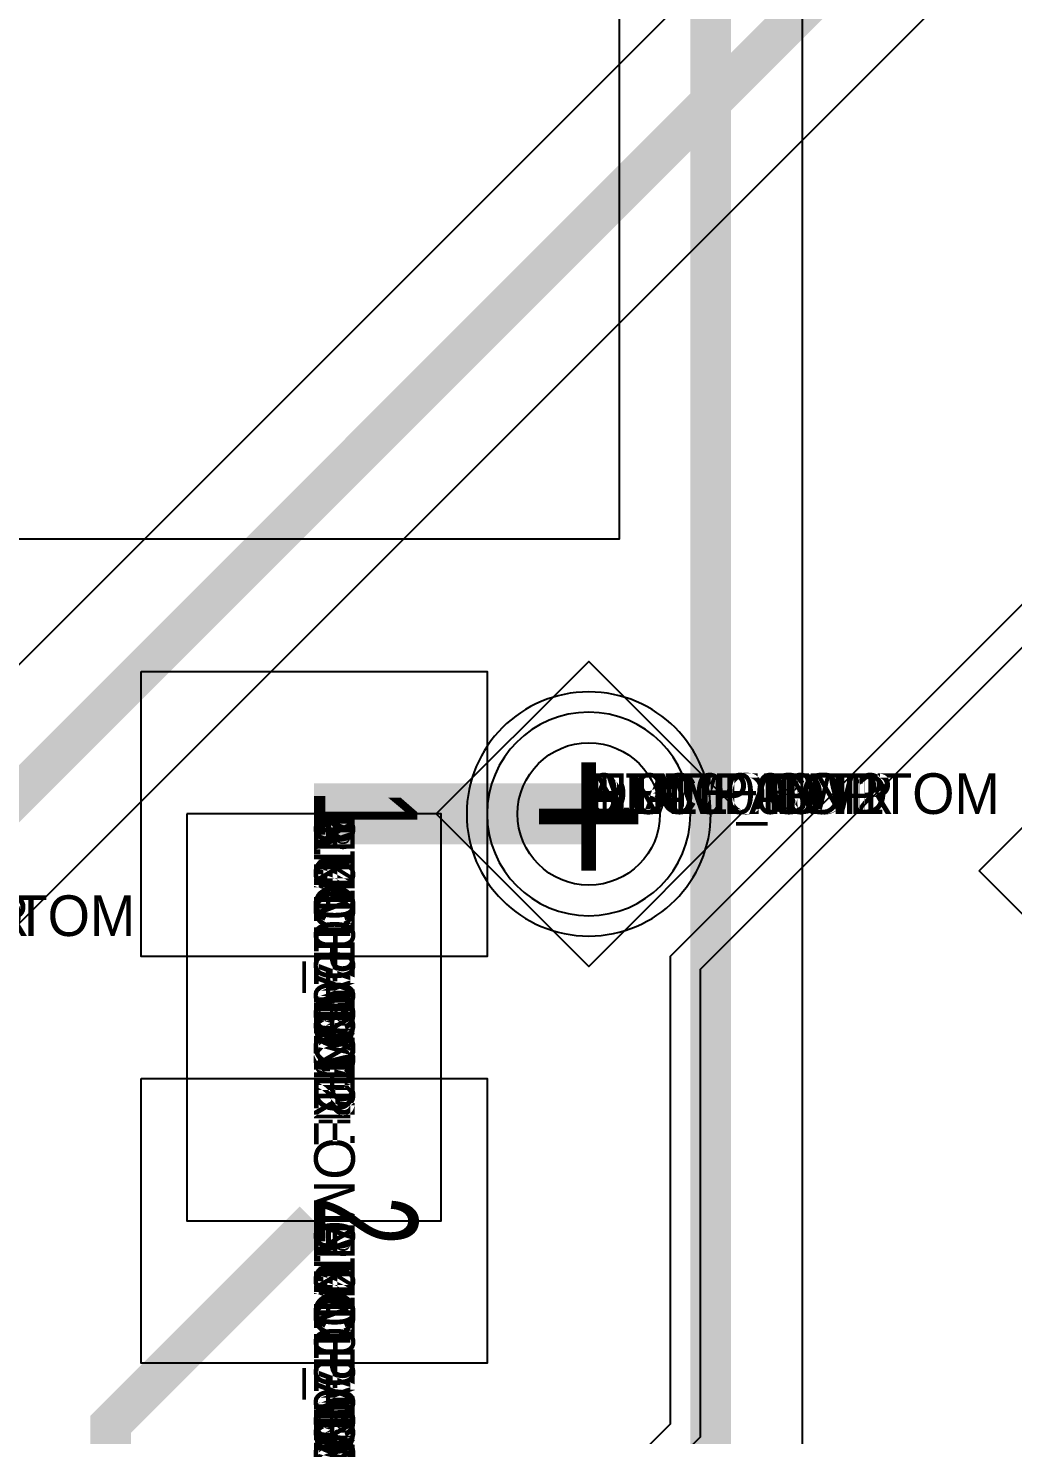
# Model space of a CAD drawing. Extents: x 0 to 323, y 0 to 320.
# Drawn here: x 101.79 to 106.63, y 86.35 to 93.26 of the extents above; entities that cross this region are included whole.
import ezdxf
from ezdxf.enums import TextEntityAlignment as Align

# ---------------------------------------------------------------- set-up
doc = ezdxf.new("R2010")
doc.units = 0
doc.header["$MEASUREMENT"] = 0
doc.layers.get('0').update_dxf_attribs({"linetype": 'CONTINUOUS'})
for name, color, linetype in [('CDN_FIGURES', 7, 'CONTINUOUS'), ('ETCH_BOTTOM', 7, 'CONTINUOUS'), ('ETCH_GND', 3, 'CONTINUOUS'), ('ETCH_INT1', 4, 'CONTINUOUS'), ('ETCH_INT2', 5, 'CONTINUOUS'), ('ETCH_PWR', 6, 'CONTINUOUS'), ('ETCH_TOP', 2, 'CONTINUOUS'), ('MANUFACTURING_NCLEGEND-1-6', 8, 'CONTINUOUS'), ('PACKAGE_GEOMETRY_ASSEMBLY_TOP', 11, 'CONTINUOUS'), ('PACKAGE_GEOMETRY_PIN_NUMBER', 9, 'CONTINUOUS')]:
    doc.layers.add(name, color=color, linetype=linetype)

# ---------------------------------------------------------------- blocks, each defined once
blk = doc.blocks.new('PAD_INFO')
for tag in ['SHAPE_TYPE', 'PAD_HEIGHT', 'PAD_LAYER', 'PAD_TYPE', 'PAD_WIDTH']:
    blk.add_attdef(tag, (0, 0), '', height=0.2)
at = {"flags": 2}
blk.add_attdef('CDN_TYPE', (0, 0), '', height=0.2, dxfattribs=at)
blk = doc.blocks.new('DRILL_INFO')
at = {"flags": 2}
blk.add_attdef('CDN_TYPE', (0, 0), '', height=0.2, dxfattribs=at)
for tag in ['FSHAPE', 'FCHAR', 'DRILL_HEIGHT', 'DIAMETER', 'PLATED', 'DRILL_WIDTH']:
    blk.add_attdef(tag, (0, 0), '', height=0.2)
blk = doc.blocks.new('VIA0700X0300')
at = {"layer": 'ETCH_BOTTOM'}
blk.add_circle((0, 0), 0.35, dxfattribs=at)
at = {"layer": 'ETCH_GND'}
blk.add_circle((0, 0), 0.35, dxfattribs=at)
at = {"layer": 'ETCH_INT1'}
blk.add_circle((0, 0), 0.35, dxfattribs=at)
at = {"layer": 'ETCH_INT2'}
blk.add_circle((0, 0), 0.35, dxfattribs=at)
at = {"layer": 'ETCH_PWR'}
blk.add_circle((0, 0), 0.35, dxfattribs=at)
at = {"layer": 'ETCH_TOP'}
blk.add_circle((0, 0), 0.35, dxfattribs=at)
ref = blk.add_blockref('PAD_INFO', (0, 0))
ref.add_attrib('PAD_LAYER', 'ETCH_TOP', (0, 0), dxfattribs={"height": 0.2})
ref.add_attrib('SHAPE_TYPE', 'NULL', (0, 0), dxfattribs={"height": 0.2})
ref.add_attrib('PAD_TYPE', 'ANTIPAD', (0, 0), dxfattribs={"height": 0.2})
ref.add_attrib('PAD_WIDTH', '0.000000', (0, 0), dxfattribs={"height": 0.2})
ref.add_attrib('PAD_HEIGHT', '0.000000', (0, 0), dxfattribs={"height": 0.2})
ref = blk.add_blockref('PAD_INFO', (0, 0))
ref.add_attrib('PAD_LAYER', 'ETCH_GND', (0, 0), dxfattribs={"height": 0.2})
ref.add_attrib('SHAPE_TYPE', 'NULL', (0, 0), dxfattribs={"height": 0.2})
ref.add_attrib('PAD_TYPE', 'ANTIPAD', (0, 0), dxfattribs={"height": 0.2})
ref.add_attrib('PAD_WIDTH', '0.000000', (0, 0), dxfattribs={"height": 0.2})
ref.add_attrib('PAD_HEIGHT', '0.000000', (0, 0), dxfattribs={"height": 0.2})
ref = blk.add_blockref('PAD_INFO', (0, 0))
ref.add_attrib('PAD_LAYER', 'ETCH_INT1', (0, 0), dxfattribs={"height": 0.2})
ref.add_attrib('SHAPE_TYPE', 'NULL', (0, 0), dxfattribs={"height": 0.2})
ref.add_attrib('PAD_TYPE', 'ANTIPAD', (0, 0), dxfattribs={"height": 0.2})
ref.add_attrib('PAD_WIDTH', '0.000000', (0, 0), dxfattribs={"height": 0.2})
ref.add_attrib('PAD_HEIGHT', '0.000000', (0, 0), dxfattribs={"height": 0.2})
ref = blk.add_blockref('PAD_INFO', (0, 0))
ref.add_attrib('PAD_LAYER', 'ETCH_INT2', (0, 0), dxfattribs={"height": 0.2})
ref.add_attrib('SHAPE_TYPE', 'NULL', (0, 0), dxfattribs={"height": 0.2})
ref.add_attrib('PAD_TYPE', 'ANTIPAD', (0, 0), dxfattribs={"height": 0.2})
ref.add_attrib('PAD_WIDTH', '0.000000', (0, 0), dxfattribs={"height": 0.2})
ref.add_attrib('PAD_HEIGHT', '0.000000', (0, 0), dxfattribs={"height": 0.2})
ref = blk.add_blockref('PAD_INFO', (0, 0))
ref.add_attrib('PAD_LAYER', 'ETCH_PWR', (0, 0), dxfattribs={"height": 0.2})
ref.add_attrib('SHAPE_TYPE', 'NULL', (0, 0), dxfattribs={"height": 0.2})
ref.add_attrib('PAD_TYPE', 'ANTIPAD', (0, 0), dxfattribs={"height": 0.2})
ref.add_attrib('PAD_WIDTH', '0.000000', (0, 0), dxfattribs={"height": 0.2})
ref.add_attrib('PAD_HEIGHT', '0.000000', (0, 0), dxfattribs={"height": 0.2})
ref = blk.add_blockref('PAD_INFO', (0, 0))
ref.add_attrib('PAD_LAYER', 'ETCH_BOTTOM', (0, 0), dxfattribs={"height": 0.2})
ref.add_attrib('SHAPE_TYPE', 'NULL', (0, 0), dxfattribs={"height": 0.2})
ref.add_attrib('PAD_TYPE', 'ANTIPAD', (0, 0), dxfattribs={"height": 0.2})
ref.add_attrib('PAD_WIDTH', '0.000000', (0, 0), dxfattribs={"height": 0.2})
ref.add_attrib('PAD_HEIGHT', '0.000000', (0, 0), dxfattribs={"height": 0.2})
ref = blk.add_blockref('PAD_INFO', (0, 0))
ref.add_attrib('PAD_LAYER', 'ETCH_TOP', (0, 0), dxfattribs={"height": 0.2})
ref.add_attrib('SHAPE_TYPE', 'NULL', (0, 0), dxfattribs={"height": 0.2})
ref.add_attrib('PAD_TYPE', 'THERMAL', (0, 0), dxfattribs={"height": 0.2})
ref.add_attrib('PAD_WIDTH', '0.000000', (0, 0), dxfattribs={"height": 0.2})
ref.add_attrib('PAD_HEIGHT', '0.000000', (0, 0), dxfattribs={"height": 0.2})
ref = blk.add_blockref('PAD_INFO', (0, 0))
ref.add_attrib('PAD_LAYER', 'ETCH_GND', (0, 0), dxfattribs={"height": 0.2})
ref.add_attrib('SHAPE_TYPE', 'NULL', (0, 0), dxfattribs={"height": 0.2})
ref.add_attrib('PAD_TYPE', 'THERMAL', (0, 0), dxfattribs={"height": 0.2})
ref.add_attrib('PAD_WIDTH', '0.000000', (0, 0), dxfattribs={"height": 0.2})
ref.add_attrib('PAD_HEIGHT', '0.000000', (0, 0), dxfattribs={"height": 0.2})
ref = blk.add_blockref('PAD_INFO', (0, 0))
ref.add_attrib('PAD_LAYER', 'ETCH_INT1', (0, 0), dxfattribs={"height": 0.2})
ref.add_attrib('SHAPE_TYPE', 'NULL', (0, 0), dxfattribs={"height": 0.2})
ref.add_attrib('PAD_TYPE', 'THERMAL', (0, 0), dxfattribs={"height": 0.2})
ref.add_attrib('PAD_WIDTH', '0.000000', (0, 0), dxfattribs={"height": 0.2})
ref.add_attrib('PAD_HEIGHT', '0.000000', (0, 0), dxfattribs={"height": 0.2})
ref = blk.add_blockref('PAD_INFO', (0, 0))
ref.add_attrib('PAD_LAYER', 'ETCH_INT2', (0, 0), dxfattribs={"height": 0.2})
ref.add_attrib('SHAPE_TYPE', 'NULL', (0, 0), dxfattribs={"height": 0.2})
ref.add_attrib('PAD_TYPE', 'THERMAL', (0, 0), dxfattribs={"height": 0.2})
ref.add_attrib('PAD_WIDTH', '0.000000', (0, 0), dxfattribs={"height": 0.2})
ref.add_attrib('PAD_HEIGHT', '0.000000', (0, 0), dxfattribs={"height": 0.2})
ref = blk.add_blockref('PAD_INFO', (0, 0))
ref.add_attrib('PAD_LAYER', 'ETCH_PWR', (0, 0), dxfattribs={"height": 0.2})
ref.add_attrib('SHAPE_TYPE', 'NULL', (0, 0), dxfattribs={"height": 0.2})
ref.add_attrib('PAD_TYPE', 'THERMAL', (0, 0), dxfattribs={"height": 0.2})
ref.add_attrib('PAD_WIDTH', '0.000000', (0, 0), dxfattribs={"height": 0.2})
ref.add_attrib('PAD_HEIGHT', '0.000000', (0, 0), dxfattribs={"height": 0.2})
ref = blk.add_blockref('PAD_INFO', (0, 0))
ref.add_attrib('PAD_LAYER', 'ETCH_BOTTOM', (0, 0), dxfattribs={"height": 0.2})
ref.add_attrib('SHAPE_TYPE', 'NULL', (0, 0), dxfattribs={"height": 0.2})
ref.add_attrib('PAD_TYPE', 'THERMAL', (0, 0), dxfattribs={"height": 0.2})
ref.add_attrib('PAD_WIDTH', '0.000000', (0, 0), dxfattribs={"height": 0.2})
ref.add_attrib('PAD_HEIGHT', '0.000000', (0, 0), dxfattribs={"height": 0.2})
ref = blk.add_blockref('PAD_INFO', (0, 0))
ref.add_attrib('PAD_LAYER', 'ETCH_TOP', (0, 0), dxfattribs={"height": 0.2})
ref.add_attrib('SHAPE_TYPE', 'CIRCLE', (0, 0), dxfattribs={"height": 0.2})
ref.add_attrib('PAD_TYPE', 'REGULAR', (0, 0), dxfattribs={"height": 0.2})
ref.add_attrib('PAD_WIDTH', '0.700000', (0, 0), dxfattribs={"height": 0.2})
ref.add_attrib('PAD_HEIGHT', '0.700000', (0, 0), dxfattribs={"height": 0.2})
ref = blk.add_blockref('PAD_INFO', (0, 0))
ref.add_attrib('PAD_LAYER', 'ETCH_GND', (0, 0), dxfattribs={"height": 0.2})
ref.add_attrib('SHAPE_TYPE', 'CIRCLE', (0, 0), dxfattribs={"height": 0.2})
ref.add_attrib('PAD_TYPE', 'REGULAR', (0, 0), dxfattribs={"height": 0.2})
ref.add_attrib('PAD_WIDTH', '0.700000', (0, 0), dxfattribs={"height": 0.2})
ref.add_attrib('PAD_HEIGHT', '0.700000', (0, 0), dxfattribs={"height": 0.2})
ref = blk.add_blockref('PAD_INFO', (0, 0))
ref.add_attrib('PAD_LAYER', 'ETCH_INT1', (0, 0), dxfattribs={"height": 0.2})
ref.add_attrib('SHAPE_TYPE', 'CIRCLE', (0, 0), dxfattribs={"height": 0.2})
ref.add_attrib('PAD_TYPE', 'REGULAR', (0, 0), dxfattribs={"height": 0.2})
ref.add_attrib('PAD_WIDTH', '0.700000', (0, 0), dxfattribs={"height": 0.2})
ref.add_attrib('PAD_HEIGHT', '0.700000', (0, 0), dxfattribs={"height": 0.2})
ref = blk.add_blockref('PAD_INFO', (0, 0))
ref.add_attrib('PAD_LAYER', 'ETCH_INT2', (0, 0), dxfattribs={"height": 0.2})
ref.add_attrib('SHAPE_TYPE', 'CIRCLE', (0, 0), dxfattribs={"height": 0.2})
ref.add_attrib('PAD_TYPE', 'REGULAR', (0, 0), dxfattribs={"height": 0.2})
ref.add_attrib('PAD_WIDTH', '0.700000', (0, 0), dxfattribs={"height": 0.2})
ref.add_attrib('PAD_HEIGHT', '0.700000', (0, 0), dxfattribs={"height": 0.2})
ref = blk.add_blockref('PAD_INFO', (0, 0))
ref.add_attrib('PAD_LAYER', 'ETCH_PWR', (0, 0), dxfattribs={"height": 0.2})
ref.add_attrib('SHAPE_TYPE', 'CIRCLE', (0, 0), dxfattribs={"height": 0.2})
ref.add_attrib('PAD_TYPE', 'REGULAR', (0, 0), dxfattribs={"height": 0.2})
ref.add_attrib('PAD_WIDTH', '0.700000', (0, 0), dxfattribs={"height": 0.2})
ref.add_attrib('PAD_HEIGHT', '0.700000', (0, 0), dxfattribs={"height": 0.2})
ref = blk.add_blockref('PAD_INFO', (0, 0))
ref.add_attrib('PAD_LAYER', 'ETCH_BOTTOM', (0, 0), dxfattribs={"height": 0.2})
ref.add_attrib('SHAPE_TYPE', 'CIRCLE', (0, 0), dxfattribs={"height": 0.2})
ref.add_attrib('PAD_TYPE', 'REGULAR', (0, 0), dxfattribs={"height": 0.2})
ref.add_attrib('PAD_WIDTH', '0.700000', (0, 0), dxfattribs={"height": 0.2})
ref.add_attrib('PAD_HEIGHT', '0.700000', (0, 0), dxfattribs={"height": 0.2})
ref = blk.add_blockref('DRILL_INFO', (0, 0))
ref.add_attrib('DIAMETER', '0.300000', (0, 0), dxfattribs={"height": 0.2})
ref.add_attrib('PLATED', 'PLATED', (0, 0), dxfattribs={"height": 0.2})
ref.add_attrib('FSHAPE', 'DIAMOND', (0, 0), dxfattribs={"height": 0.2})
ref.add_attrib('FCHAR', '+', (0, 0), dxfattribs={"height": 0.2})
ref.add_attrib('DRILL_WIDTH', '1.500000', (0, 0), dxfattribs={"height": 0.2})
ref.add_attrib('DRILL_HEIGHT', '1.500000', (0, 0), dxfattribs={"height": 0.2})
for tag in ['CDN_TYPE', 'PIN']:
    blk.add_attdef(tag, (0, 0), '', height=0.2)
at = {"flags": 2}
for tag in ['PSTKNAME', 'BBV']:
    blk.add_attdef(tag, (0, 0), '', height=0.2, dxfattribs=at)
blk = doc.blocks.new('FIGURE_DIAMOND')
at = {"layer": 'CDN_FIGURES'}
blk.add_lwpolyline([(-0.5, 0), (0, 0.5), (0.5, 0), (0, -0.5)], close=True, dxfattribs=at)
blk = doc.blocks.new('RC1400X1700TS')
at = {"layer": 'ETCH_TOP'}
blk.add_lwpolyline([(-0.7, -0.85), (-0.7, 0.85), (0.7, 0.85), (0.7, -0.85)], close=True, dxfattribs=at)
ref = blk.add_blockref('PAD_INFO', (0, 0))
ref.add_attrib('PAD_LAYER', 'ETCH_TOP', (0, 0), dxfattribs={"height": 0.2})
ref.add_attrib('SHAPE_TYPE', 'NULL', (0, 0), dxfattribs={"height": 0.2})
ref.add_attrib('PAD_TYPE', 'ANTIPAD', (0, 0), dxfattribs={"height": 0.2})
ref.add_attrib('PAD_WIDTH', '0.000000', (0, 0), dxfattribs={"height": 0.2})
ref.add_attrib('PAD_HEIGHT', '0.000000', (0, 0), dxfattribs={"height": 0.2})
ref = blk.add_blockref('PAD_INFO', (0, 0))
ref.add_attrib('PAD_LAYER', 'ETCH_GND', (0, 0), dxfattribs={"height": 0.2})
ref.add_attrib('SHAPE_TYPE', 'NULL', (0, 0), dxfattribs={"height": 0.2})
ref.add_attrib('PAD_TYPE', 'ANTIPAD', (0, 0), dxfattribs={"height": 0.2})
ref.add_attrib('PAD_WIDTH', '0.000000', (0, 0), dxfattribs={"height": 0.2})
ref.add_attrib('PAD_HEIGHT', '0.000000', (0, 0), dxfattribs={"height": 0.2})
ref = blk.add_blockref('PAD_INFO', (0, 0))
ref.add_attrib('PAD_LAYER', 'ETCH_INT1', (0, 0), dxfattribs={"height": 0.2})
ref.add_attrib('SHAPE_TYPE', 'NULL', (0, 0), dxfattribs={"height": 0.2})
ref.add_attrib('PAD_TYPE', 'ANTIPAD', (0, 0), dxfattribs={"height": 0.2})
ref.add_attrib('PAD_WIDTH', '0.000000', (0, 0), dxfattribs={"height": 0.2})
ref.add_attrib('PAD_HEIGHT', '0.000000', (0, 0), dxfattribs={"height": 0.2})
ref = blk.add_blockref('PAD_INFO', (0, 0))
ref.add_attrib('PAD_LAYER', 'ETCH_INT2', (0, 0), dxfattribs={"height": 0.2})
ref.add_attrib('SHAPE_TYPE', 'NULL', (0, 0), dxfattribs={"height": 0.2})
ref.add_attrib('PAD_TYPE', 'ANTIPAD', (0, 0), dxfattribs={"height": 0.2})
ref.add_attrib('PAD_WIDTH', '0.000000', (0, 0), dxfattribs={"height": 0.2})
ref.add_attrib('PAD_HEIGHT', '0.000000', (0, 0), dxfattribs={"height": 0.2})
ref = blk.add_blockref('PAD_INFO', (0, 0))
ref.add_attrib('PAD_LAYER', 'ETCH_PWR', (0, 0), dxfattribs={"height": 0.2})
ref.add_attrib('SHAPE_TYPE', 'NULL', (0, 0), dxfattribs={"height": 0.2})
ref.add_attrib('PAD_TYPE', 'ANTIPAD', (0, 0), dxfattribs={"height": 0.2})
ref.add_attrib('PAD_WIDTH', '0.000000', (0, 0), dxfattribs={"height": 0.2})
ref.add_attrib('PAD_HEIGHT', '0.000000', (0, 0), dxfattribs={"height": 0.2})
ref = blk.add_blockref('PAD_INFO', (0, 0))
ref.add_attrib('PAD_LAYER', 'ETCH_BOTTOM', (0, 0), dxfattribs={"height": 0.2})
ref.add_attrib('SHAPE_TYPE', 'NULL', (0, 0), dxfattribs={"height": 0.2})
ref.add_attrib('PAD_TYPE', 'ANTIPAD', (0, 0), dxfattribs={"height": 0.2})
ref.add_attrib('PAD_WIDTH', '0.000000', (0, 0), dxfattribs={"height": 0.2})
ref.add_attrib('PAD_HEIGHT', '0.000000', (0, 0), dxfattribs={"height": 0.2})
ref = blk.add_blockref('PAD_INFO', (0, 0))
ref.add_attrib('PAD_LAYER', 'ETCH_TOP', (0, 0), dxfattribs={"height": 0.2})
ref.add_attrib('SHAPE_TYPE', 'NULL', (0, 0), dxfattribs={"height": 0.2})
ref.add_attrib('PAD_TYPE', 'THERMAL', (0, 0), dxfattribs={"height": 0.2})
ref.add_attrib('PAD_WIDTH', '0.000000', (0, 0), dxfattribs={"height": 0.2})
ref.add_attrib('PAD_HEIGHT', '0.000000', (0, 0), dxfattribs={"height": 0.2})
ref = blk.add_blockref('PAD_INFO', (0, 0))
ref.add_attrib('PAD_LAYER', 'ETCH_GND', (0, 0), dxfattribs={"height": 0.2})
ref.add_attrib('SHAPE_TYPE', 'NULL', (0, 0), dxfattribs={"height": 0.2})
ref.add_attrib('PAD_TYPE', 'THERMAL', (0, 0), dxfattribs={"height": 0.2})
ref.add_attrib('PAD_WIDTH', '0.000000', (0, 0), dxfattribs={"height": 0.2})
ref.add_attrib('PAD_HEIGHT', '0.000000', (0, 0), dxfattribs={"height": 0.2})
ref = blk.add_blockref('PAD_INFO', (0, 0))
ref.add_attrib('PAD_LAYER', 'ETCH_INT1', (0, 0), dxfattribs={"height": 0.2})
ref.add_attrib('SHAPE_TYPE', 'NULL', (0, 0), dxfattribs={"height": 0.2})
ref.add_attrib('PAD_TYPE', 'THERMAL', (0, 0), dxfattribs={"height": 0.2})
ref.add_attrib('PAD_WIDTH', '0.000000', (0, 0), dxfattribs={"height": 0.2})
ref.add_attrib('PAD_HEIGHT', '0.000000', (0, 0), dxfattribs={"height": 0.2})
ref = blk.add_blockref('PAD_INFO', (0, 0))
ref.add_attrib('PAD_LAYER', 'ETCH_INT2', (0, 0), dxfattribs={"height": 0.2})
ref.add_attrib('SHAPE_TYPE', 'NULL', (0, 0), dxfattribs={"height": 0.2})
ref.add_attrib('PAD_TYPE', 'THERMAL', (0, 0), dxfattribs={"height": 0.2})
ref.add_attrib('PAD_WIDTH', '0.000000', (0, 0), dxfattribs={"height": 0.2})
ref.add_attrib('PAD_HEIGHT', '0.000000', (0, 0), dxfattribs={"height": 0.2})
ref = blk.add_blockref('PAD_INFO', (0, 0))
ref.add_attrib('PAD_LAYER', 'ETCH_PWR', (0, 0), dxfattribs={"height": 0.2})
ref.add_attrib('SHAPE_TYPE', 'NULL', (0, 0), dxfattribs={"height": 0.2})
ref.add_attrib('PAD_TYPE', 'THERMAL', (0, 0), dxfattribs={"height": 0.2})
ref.add_attrib('PAD_WIDTH', '0.000000', (0, 0), dxfattribs={"height": 0.2})
ref.add_attrib('PAD_HEIGHT', '0.000000', (0, 0), dxfattribs={"height": 0.2})
ref = blk.add_blockref('PAD_INFO', (0, 0))
ref.add_attrib('PAD_LAYER', 'ETCH_BOTTOM', (0, 0), dxfattribs={"height": 0.2})
ref.add_attrib('SHAPE_TYPE', 'NULL', (0, 0), dxfattribs={"height": 0.2})
ref.add_attrib('PAD_TYPE', 'THERMAL', (0, 0), dxfattribs={"height": 0.2})
ref.add_attrib('PAD_WIDTH', '0.000000', (0, 0), dxfattribs={"height": 0.2})
ref.add_attrib('PAD_HEIGHT', '0.000000', (0, 0), dxfattribs={"height": 0.2})
ref = blk.add_blockref('PAD_INFO', (0, 0))
ref.add_attrib('PAD_LAYER', 'ETCH_GND', (0, 0), dxfattribs={"height": 0.2})
ref.add_attrib('SHAPE_TYPE', 'NULL', (0, 0), dxfattribs={"height": 0.2})
ref.add_attrib('PAD_TYPE', 'REGULAR', (0, 0), dxfattribs={"height": 0.2})
ref.add_attrib('PAD_WIDTH', '0.000000', (0, 0), dxfattribs={"height": 0.2})
ref.add_attrib('PAD_HEIGHT', '0.000000', (0, 0), dxfattribs={"height": 0.2})
ref = blk.add_blockref('PAD_INFO', (0, 0))
ref.add_attrib('PAD_LAYER', 'ETCH_INT1', (0, 0), dxfattribs={"height": 0.2})
ref.add_attrib('SHAPE_TYPE', 'NULL', (0, 0), dxfattribs={"height": 0.2})
ref.add_attrib('PAD_TYPE', 'REGULAR', (0, 0), dxfattribs={"height": 0.2})
ref.add_attrib('PAD_WIDTH', '0.000000', (0, 0), dxfattribs={"height": 0.2})
ref.add_attrib('PAD_HEIGHT', '0.000000', (0, 0), dxfattribs={"height": 0.2})
ref = blk.add_blockref('PAD_INFO', (0, 0))
ref.add_attrib('PAD_LAYER', 'ETCH_INT2', (0, 0), dxfattribs={"height": 0.2})
ref.add_attrib('SHAPE_TYPE', 'NULL', (0, 0), dxfattribs={"height": 0.2})
ref.add_attrib('PAD_TYPE', 'REGULAR', (0, 0), dxfattribs={"height": 0.2})
ref.add_attrib('PAD_WIDTH', '0.000000', (0, 0), dxfattribs={"height": 0.2})
ref.add_attrib('PAD_HEIGHT', '0.000000', (0, 0), dxfattribs={"height": 0.2})
ref = blk.add_blockref('PAD_INFO', (0, 0))
ref.add_attrib('PAD_LAYER', 'ETCH_PWR', (0, 0), dxfattribs={"height": 0.2})
ref.add_attrib('SHAPE_TYPE', 'NULL', (0, 0), dxfattribs={"height": 0.2})
ref.add_attrib('PAD_TYPE', 'REGULAR', (0, 0), dxfattribs={"height": 0.2})
ref.add_attrib('PAD_WIDTH', '0.000000', (0, 0), dxfattribs={"height": 0.2})
ref.add_attrib('PAD_HEIGHT', '0.000000', (0, 0), dxfattribs={"height": 0.2})
ref = blk.add_blockref('PAD_INFO', (0, 0))
ref.add_attrib('PAD_LAYER', 'ETCH_BOTTOM', (0, 0), dxfattribs={"height": 0.2})
ref.add_attrib('SHAPE_TYPE', 'NULL', (0, 0), dxfattribs={"height": 0.2})
ref.add_attrib('PAD_TYPE', 'REGULAR', (0, 0), dxfattribs={"height": 0.2})
ref.add_attrib('PAD_WIDTH', '0.000000', (0, 0), dxfattribs={"height": 0.2})
ref.add_attrib('PAD_HEIGHT', '0.000000', (0, 0), dxfattribs={"height": 0.2})
ref = blk.add_blockref('DRILL_INFO', (0, 0))
ref.add_attrib('DIAMETER', '0.000000', (0, 0), dxfattribs={"height": 0.2})
ref.add_attrib('PLATED', 'PLATED', (0, 0), dxfattribs={"height": 0.2})
ref.add_attrib('FSHAPE', 'NULL', (0, 0), dxfattribs={"height": 0.2})
ref.add_attrib('DRILL_WIDTH', '0.000000', (0, 0), dxfattribs={"height": 0.2})
ref.add_attrib('DRILL_HEIGHT', '0.000000', (0, 0), dxfattribs={"height": 0.2})
ref = blk.add_blockref('PAD_INFO', (0, 0))
ref.add_attrib('PAD_LAYER', 'ETCH_TOP', (0, 0), dxfattribs={"height": 0.2})
ref.add_attrib('SHAPE_TYPE', 'RECTANGLE', (0, 0), dxfattribs={"height": 0.2})
ref.add_attrib('PAD_TYPE', 'REGULAR', (0, 0), dxfattribs={"height": 0.2})
ref.add_attrib('PAD_WIDTH', '1.400000', (0, 0), dxfattribs={"height": 0.2})
ref.add_attrib('PAD_HEIGHT', '1.700000', (0, 0), dxfattribs={"height": 0.2})
for tag in ['CDN_TYPE', 'PIN']:
    blk.add_attdef(tag, (0, 0), '', height=0.2)
at = {"flags": 2}
for tag in ['PSTKNAME', 'BBV']:
    blk.add_attdef(tag, (0, 0), '', height=0.2, dxfattribs=at)
blk = doc.blocks.new('F91')
at = {"layer": 'PACKAGE_GEOMETRY_ASSEMBLY_TOP'}
blk.add_lwpolyline([(0, -0.625), (2, -0.625), (2, 0.625), (0, 0.625)], close=True, dxfattribs=at)
at = {"layer": 'ETCH_TOP'}
ref = blk.add_blockref('RC1400X1700TS', (0, 0), dxfattribs=at)
ref.add_attrib('CDN_TYPE', 'PIN', (0, 0), dxfattribs={"height": 0.2})
ref.add_attrib('PIN', '1', (0, 0), dxfattribs={"height": 0.2})
ref = blk.add_blockref('RC1400X1700TS', (2, 0), dxfattribs=at)
ref.add_attrib('CDN_TYPE', 'PIN', (0, 0), dxfattribs={"height": 0.2})
ref.add_attrib('PIN', '2', (0, 0), dxfattribs={"height": 0.2})
at = {"flags": 2}
for tag in ['SYMBOL_TYPE', 'CDN_TYPE', 'REFDES']:
    blk.add_attdef(tag, (0, 0), '', height=0.2, dxfattribs=at)

msp = doc.modelspace()

# ---------------------------------------------------------------- linework, layer by layer
at = {"layer": 'ETCH_BOTTOM'}
for points, format in [([(67.1198, 110.9199), (89.9421, 110.9199), (100.6113, 100.2508, -0.513867), (100.5844, 100.0881, 1.394973), (101.3881, 99.2844, -0.513867), (101.5508, 99.3113), (106.0612, 94.8009, -0.434813), (106.056, 94.6527, 0.192837), (105.8525, 94.2555), (105.8508, 94.2373), (100.4499, 88.8364), (100.4499, 88.7378), (100.3622, 88.6501), (98.5122, 88.6501), (98.0009, 88.1388, -0.434592), (97.8527, 88.1439, 0.719488), (96.8013, 87.7085, -0.434609), (96.7002, 87.6001), (95.4856, 87.6001, -0.478266), (95.3865, 87.723, 0.874572), (94.2678, 88.1274), (94.2536, 88.1001), (71.4773, 88.1001, -0.604613)], "xyb"), ([(106.45, 94.2, 0.2, 0.2, 0), (100.9, 88.65, 0.2, 0.2, 0), (100.9, 88.5514, 0.2, 0.2, 0), (100.5486, 88.2, 0.2, 0.2, 0), (98.6986, 88.2, 0.2, 0.2, 0), (97.6486, 87.15, 0.2, 0.2, 0), (94.6514, 87.15, 0.2, 0.2, 0), (94.1514, 87.65, 0.2, 0.2, 0), (54.8986, 87.65, 0.2, 0.2, 0), (54.7986, 87.55, 0.2, 0.2, 0), (34.4514, 87.55, 0.2, 0.2, 0), (33.4, 86.4986, 0.2, 0.2, 0), (33.4, 85.4064, 0.2, 0.2, 0), (28.3936, 80.4, 0.2, 0.2, 0), (21.2964, 80.4, 0.2, 0.2, 0), (18.85, 77.9536, 0.2, 0.2, 0), (18.85, 74.81, 0.2, 0.2, 0), (14.739, 70.699, 0.2, 0.2, 0), (14.739, 69.661, 0.2, 0.2, 0)], "xyseb"), ([(101.3501, 88.4636), (106.4873, 93.6008), (106.5055, 93.6025, 0.192837), (106.9027, 93.806, -0.434813), (107.0509, 93.8112), (107.3699, 93.4921), (107.3699, 86.1579), (104.6509, 83.4388, -0.434813), (104.5027, 83.444, 0.407337), (103.6668, 83.5118), (103.6527, 83.5001), (102.1622, 83.5001), (94.9622, 76.3001)], "xyb")]:
    msp.add_lwpolyline(points, format=format, dxfattribs=at)
msp.add_lwpolyline([(104.55, 90.0001, 1), (104.55, 88.7999, 1)], format="xyb", close=True, dxfattribs=at)
at = {"layer": 'ETCH_GND'}
msp.add_lwpolyline([(105.0501, 89.4, 1), (104.0499, 89.4, 1)], format="xyb", close=True, dxfattribs=at)
at = {"layer": 'ETCH_INT1'}
msp.add_lwpolyline([(114.35, 99.75), (114.35, 98.1), (113.5555, 97.3055, -0.507196), (113.3938, 97.3305, 1.365167), (112.7195, 96.6562, -0.507196), (112.7445, 96.4945), (104.95, 88.7), (104.95, 86.4), (99.2248, 80.6748, -0.386669), (99.0885, 80.6683, 0.958727), (98.3817, 79.9615, -0.386669), (98.3752, 79.8252), (94.85, 76.3), (94.8, 76.3), (94.8, 75.2), (94.6944, 75.0944), (94.6403, 75.1484), (94.6443, 75.1738, 2.559438), (94.114, 74.7512, -0.642421), (94.1784, 74.5784), (93.1, 73.5)], format="xyb", dxfattribs=at)
msp.add_lwpolyline([(93.4232, 70.5355, -0.668179), (93.2501, 70.6072), (93.2501, 73.4378), (94.9501, 75.1378), (94.9501, 76.1878), (105.1001, 86.3378), (105.1001, 88.6378), (112.962, 96.4997), (112.9814, 96.5007, 0.383872), (113.5493, 97.0686), (113.5503, 97.088), (114.3268, 97.8645, -0.668179), (114.4999, 97.7928), (114.4999, 95.0378), (114.6137, 94.924, -0.539677), (114.5793, 94.758, 1.52294), (115.358, 93.9793, -0.539677), (115.524, 94.0137), (115.6999, 93.8378), (115.6999, 80.4878), (118.5999, 77.5878), (118.5999, 71.9501), (93.4499, 71.9501), (93.4499, 70.5622)], format="xyb", close=True, dxfattribs=at)
at = {"layer": 'ETCH_INT2'}
msp.add_lwpolyline([(104.55, 89.9001, 1), (104.55, 88.8999, 1)], format="xyb", close=True, dxfattribs=at)
at = {"layer": 'ETCH_PWR'}
msp.add_lwpolyline([(105.0501, 89.4, 1), (104.0499, 89.4, 1)], format="xyb", close=True, dxfattribs=at)
at = {"layer": 'ETCH_TOP'}
for points, format in [([(108.7999, 98.5001), (108.7999, 98.19), (104.6999, 94.09), (104.6999, 90.7501), (101.6999, 90.7501), (101.6999, 88.9501), (98.8001, 88.9501), (98.8001, 91.6501), (94.4314, 91.6501, -0.668179), (94.3597, 91.8232), (98.7001, 96.1636), (98.7001, 98.1999), (101.0001, 98.1999), (101.0001, 98.9163)], "xyb"), ([(93.85, 78.7, 0.2, 0.2, 0), (99.55, 78.7, 0.2, 0.2, 0), (102.6, 81.75, 0.2, 0.2, 0), (103.5986, 81.75, 0.2, 0.2, 0), (105.15, 83.3014, 0.2, 0.2, 0), (105.15, 93.9036, 0.2, 0.2, 0), (109.3464, 98.1, 0.2, 0.2, 0), (113.3014, 98.1, 0.2, 0.2, 0), (116.3014, 95.1, 0.2, 0.2, 0), (119.45, 95.1, 0.2, 0.2, 0), (119.45, 95.85, 0.2, 0.2, 0)], "xyseb"), ([(100.5597, 79.0732), (102.7864, 81.2999), (103.785, 81.2999), (105.6001, 83.115), (105.6001, 93.7172), (105.8561, 93.9732, -0.494492), (106.0158, 93.9518, 0.38812), (106.6582, 93.7453), (106.6682, 93.7499), (107.1999, 93.7499), (107.1999, 92.6499), (110.4001, 92.6499), (110.4001, 95.0929), (110.4501, 95.1429), (110.4501, 95.6999), (111.5999, 95.6999), (111.5999, 92.6499), (114.8001, 92.6499)], "xyb"), ([(103.2, 89.4, 0.3, 0.3, 0), (104.55, 89.4, 0.3, 0.3, 0)], "xyseb"), ([(102.3, 84.7, 0.2, 0.2, 0), (102.2, 84.8, 0.2, 0.2, 0), (102.2, 86.4, 0.2, 0.2, 0), (103.2, 87.4, 0.2, 0.2, 0)], "xyseb")]:
    msp.add_lwpolyline(points, format=format, dxfattribs=at)

# ---------------------------------------------------------------- block references
at = {"rotation": 270}
msp.add_blockref('F91', (103.2, 89.4), dxfattribs=at)
at = {"layer": 'ETCH_TOP'}
for p in [(104.55, 89.4), (100.3, 88.8)]:
    msp.add_blockref('VIA0700X0300', p, dxfattribs=at)
at = {"layer": 'MANUFACTURING_NCLEGEND-1-6', "xscale": 1.5, "yscale": 1.5}
for p in [(104.55, 89.4), (107.22, 89.12)]:
    msp.add_blockref('FIGURE_DIAMOND', p, dxfattribs=at)

# ---------------------------------------------------------------- texts
at = {"layer": 'MANUFACTURING_NCLEGEND-1-6'}
msp.add_text('+', height=0.75, dxfattribs=at).set_placement((104.55, 89.4), align=Align.MIDDLE_CENTER)
at = {"layer": 'PACKAGE_GEOMETRY_PIN_NUMBER', "width": 0.649606}
for s, p in [('1', (103.2, 89.4)), ('2', (103.2, 87.4))]:
    msp.add_text(s, height=0.508, rotation=270, dxfattribs=at).set_placement(p, align=Align.CENTER)

doc.saveas('drawing.dxf')
